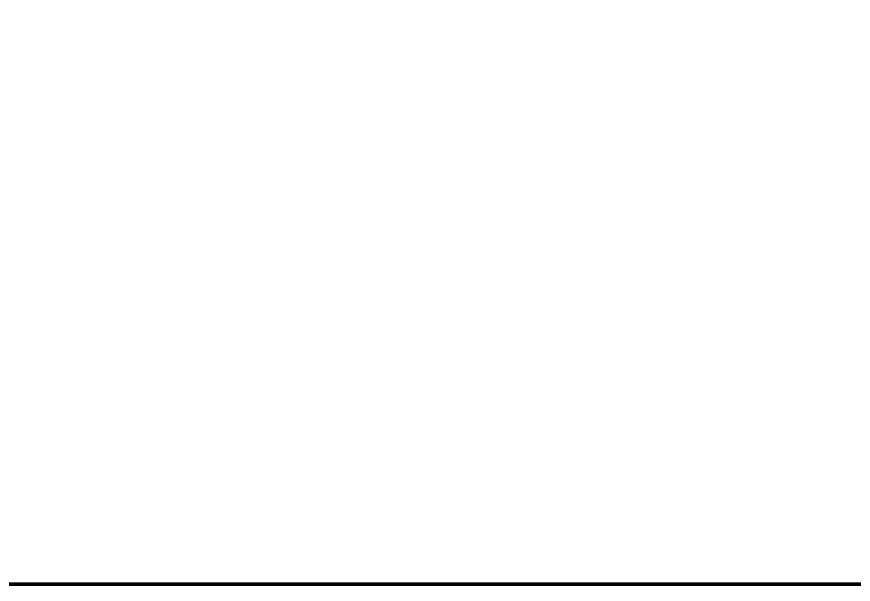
# Model space of a CAD drawing. Header units: millimetres. Extents: x -2123 to 5424, y -1286 to 835.
# Drawn here: x 24.18 to 44.67, y -246.68 to -232.78 of the extents above; entities that cross this region are included whole.
import ezdxf

# ---------------------------------------------------------------- set-up
doc = ezdxf.new("R2010")
doc.units = ezdxf.units.MM
doc.layers.add('Дор. Розм.', color=7, linetype='Continuous', lineweight=50)

msp = doc.modelspace()

# ---------------------------------------------------------------- linework, layer by layer
at = {"layer": 'Дор. Розм.'}
msp.add_lwpolyline([(12.022, -155.416), (77.478, -155.416), (77.478, -246.681), (12.022, -246.681)], close=True, dxfattribs=at)

doc.saveas('drawing.dxf')
